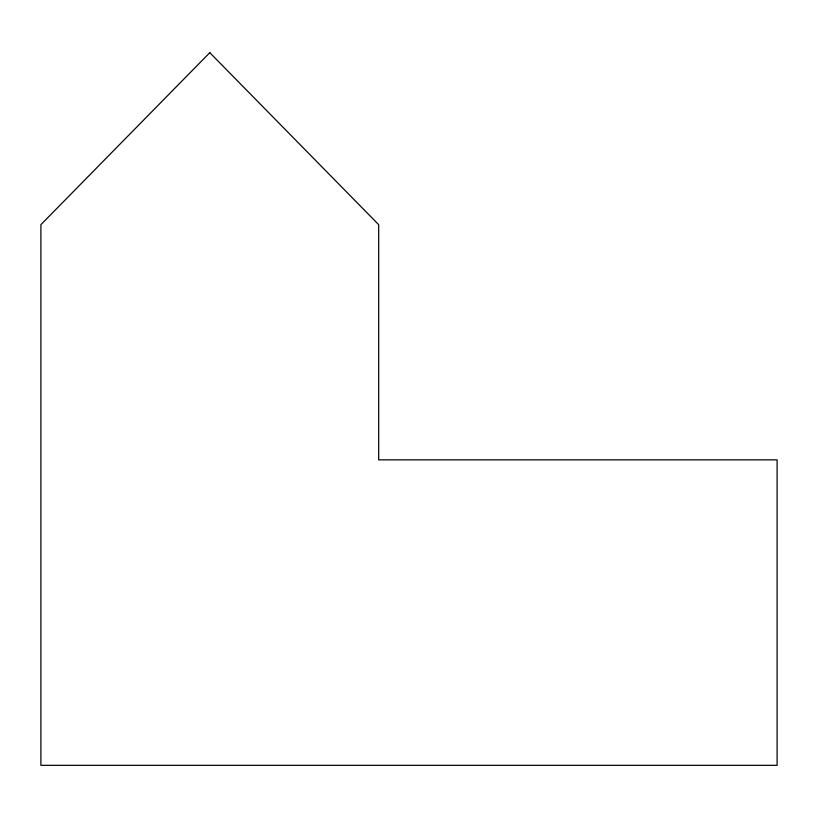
<?xml version="1.0" encoding="UTF-8"?>
<svg xmlns="http://www.w3.org/2000/svg" width="818" height="818" viewBox="0 0 818 818"><rect width="100%" height="100%" fill="white"/><g stroke="black" fill="none" stroke-linecap="round" stroke-linejoin="round"><path stroke-width="1.23" d="M209.797 52.669L40.9 224.674L40.9 765.331L777.1 765.331L777.1 459.859L378.683 459.859L378.683 224.674L209.797 52.669"/></g></svg>
